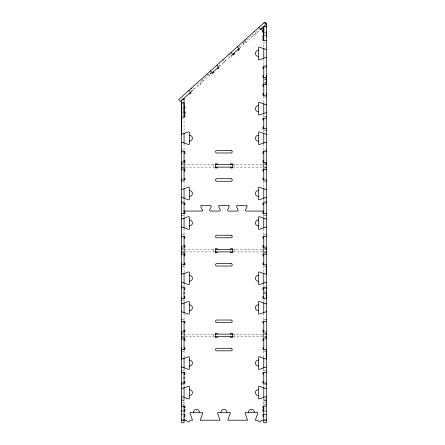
<?xml version="1.0" encoding="UTF-8"?>
<svg xmlns="http://www.w3.org/2000/svg" width="445" height="445" viewBox="0 0 445 445"><rect width="100%" height="100%" fill="white"/><g stroke="black" fill="none" stroke-linecap="round" stroke-linejoin="round"><path stroke-width="0.33" stroke-dasharray="2.23 1.67" d="M201.307 80.923L206.725 76.05M206.897 75.895L207.231 75.594M207.448 75.4L207.67 75.088M243.849 42.625L250.262 36.846M191.094 91.831L211.603 73.369M219.424 66.327L232.04 54.969M239.705 48.066L259.863 29.915M232.551 55.647L231.367 56.71L229.948 55.136M264.714 32.162L265.353 32.162M264.714 35.7L265.353 35.7M265.036 42.342L263.763 42.342L263.763 47.893M263.763 65.243L265.353 65.243M264.714 78.949L265.353 78.949M264.714 79.232L265.353 79.232M264.714 79.8L265.353 79.8M264.714 82.342L265.353 82.342M264.714 82.909L265.353 82.909M264.714 83.187L265.353 83.187M263.763 96.899L265.353 96.899M182.161 103.59L184.063 103.59M182.161 107.829L182.795 107.829M182.372 108.469L183.006 108.469M182.372 112.001L183.006 112.001M182.161 112.635L182.795 112.635M263.763 116.468L265.353 116.468M182.161 118.682L184.063 118.682L184.063 132.31M263.763 130.457L265.353 130.457M182.478 150.026L184.063 150.026M263.763 150.026L265.353 150.026M182.161 161.685L182.795 161.685M182.478 162.319L182.951 162.319M182.478 163.732L182.951 163.732M264.714 163.732L265.353 163.732M182.478 164.016L182.951 164.016M264.714 164.016L265.353 164.016M181.521 164.583L182.951 164.583M184.063 164.583L215.436 164.583M232.39 164.583L263.763 164.583M264.714 164.583L266.305 164.583M181.521 167.125L215.436 167.125M232.39 167.125L263.073 167.125M264.714 167.125L266.305 167.125M182.478 167.693L182.951 167.693M264.714 167.693L265.353 167.693M182.478 167.976L182.951 167.976M264.714 167.976L265.353 167.976M182.478 169.389L182.951 169.389M182.161 170.023L182.795 170.023M182.478 181.682L184.063 181.682M263.763 181.682L265.353 181.682M182.478 201.251L184.063 201.251M263.763 201.251L265.353 201.251M182.478 215.241L184.063 215.241M263.763 215.241L265.353 215.241M182.478 234.81L184.063 234.81M263.763 234.81L265.353 234.81M182.161 246.469L182.795 246.469M182.478 247.103L182.951 247.103M182.478 248.521L182.951 248.521M264.714 248.521L265.353 248.521M182.478 248.799L182.951 248.799M264.714 248.799L265.353 248.799M181.521 249.367L182.951 249.367M184.063 249.367L215.436 249.367M232.39 249.367L263.763 249.367M264.714 249.367L266.305 249.367M181.521 251.909L214.868 251.909M232.958 251.909L263.073 251.909M264.714 251.909L266.305 251.909M182.478 252.476L182.951 252.476M264.714 252.476L265.353 252.476M182.478 252.76L182.951 252.76M264.714 252.76L265.353 252.76M182.478 254.173L182.951 254.173M182.161 254.807L182.795 254.807M182.478 266.466L184.063 266.466M263.763 266.466L265.353 266.466M182.478 286.035L184.063 286.035M263.763 286.035L265.036 286.035M264.714 288.822L265.353 288.822M264.714 291.887L265.353 291.887M182.478 300.025L184.063 300.025M265.036 300.025L263.763 300.025L263.763 302.049M182.478 319.593L184.063 319.593M263.763 319.593L265.353 319.593M182.161 331.252L182.795 331.252M182.478 331.892L182.951 331.892M264.714 331.892L265.353 331.892M182.478 333.305L182.951 333.305M264.714 333.305L265.353 333.305M182.478 333.583L182.951 333.583M264.714 333.583L265.353 333.583M181.521 334.151L182.951 334.151M184.063 334.151L215.436 334.151M232.39 334.151L263.763 334.151M264.714 334.151L266.305 334.151M181.521 336.693L214.868 336.693M232.958 336.693L263.073 336.693M264.714 336.693L266.305 336.693M182.478 337.26L182.951 337.26M264.714 337.26L265.353 337.26M182.478 337.544L182.951 337.544M264.714 337.544L265.353 337.544M182.478 338.957L182.951 338.957M264.714 338.957L265.353 338.957M182.161 339.591L182.795 339.591M182.478 351.25L184.063 351.25M263.763 351.25L265.353 351.25M182.478 370.819L184.063 370.819M263.763 370.819L265.353 370.819M182.478 384.808L184.063 384.808M263.763 384.808L265.353 384.808M182.478 399.009L184.063 399.009M263.763 399.009L265.353 399.009M182.478 400.422L184.063 400.422M263.763 400.422L265.353 400.422M182.478 400.706L184.063 400.706M263.763 400.706L265.353 400.706M182.478 402.119L184.063 402.119M263.763 402.119L265.353 402.119M182.478 404.383L184.063 404.383M263.763 404.383L265.353 404.383M182.161 410.385L182.795 410.385M182.372 411.024L183.006 411.024M264.714 411.024L265.353 411.024M182.372 414.556L183.006 414.556M264.825 414.556L265.248 414.556M182.478 414.657L182.951 414.657M264.714 414.657L265.353 414.657M182.478 419.357L182.951 419.357M264.714 419.357L265.353 419.357M261.393 26.455L261.788 26.772M243.12 42.854L243.971 43.794M200.578 81.151L201.641 82.336M258.545 29.387L259.396 30.332M256.415 31.311L257.266 32.251M255.152 32.446L256.57 34.02L255.313 35.155L254.746 34.521M253.633 35.522L252.782 34.577L253.422 35.288M250.98 36.201L251.859 37.119M244.683 41.018L245.985 42.408M242.481 42.142L244.183 44.033M238.982 46.146L240.261 47.565M230.588 54.563L231.439 55.508M228.691 56.27L229.542 57.216M224.909 59.675L225.76 60.62M223.935 61.126L225.07 62.383L223.807 63.518L223.24 62.89M218.94 65.048L219.791 65.993M210.118 72.991L210.969 73.937M202.564 79.794L203.443 80.712M200.556 83.31L201.123 83.944L199.866 85.078L198.448 83.504M197.185 84.639L198.036 85.579M193.408 88.038L194.259 88.983M192.429 89.49L193.564 90.752L192.307 91.887L191.739 91.253M190.983 90.224L191.834 91.169M263.763 58.996L263.763 65.665M263.763 96.259L263.763 102.967M263.763 114.443L263.763 117.419M263.763 129.606L263.763 132.482M263.763 143.952L263.763 150.772M263.763 180.831L263.763 187.757M263.763 199.227L263.763 201.885M263.763 214.713L263.763 217.266M263.763 228.736L263.763 235.344M263.763 265.932L263.763 272.54M263.763 284.01L263.763 287.164M263.763 313.525L263.763 320.445M263.763 351.038L263.763 357.324M263.763 368.794L263.763 371.564M263.763 384.385L263.763 386.583M263.763 398.125L263.763 405.545M262.917 164.583L262.917 167.125M262.917 249.367L262.917 251.909M262.917 334.151L262.917 336.693M234.087 164.583L234.087 167.125M234.087 249.367L234.087 251.909M234.087 334.151L234.087 336.693M213.739 164.583L213.739 167.125M213.739 249.367L213.739 251.909M213.739 334.151L213.739 336.693M184.914 164.583L184.914 167.125M184.914 249.367L184.914 251.909M184.914 334.151L184.914 336.693M184.063 143.896L184.063 150.772M184.063 180.831L184.063 187.757M184.063 199.227L184.063 201.885M184.063 214.713L184.063 217.266M184.063 228.736L184.063 235.344M184.063 265.932L184.063 272.54M184.063 284.01L184.063 286.992M184.063 299.285L184.063 302.049M184.063 313.525L184.063 320.445M184.063 351.038L184.063 357.324M184.063 368.794L184.063 371.564M184.063 384.385L184.063 386.583M184.063 398.125L184.063 405.545M210.669 73.353L210.246 72.88L211.091 73.826L210.669 73.353M209.317 75.422L208.466 74.476L209.295 75.45"/><path stroke-width="0.67" d="M181.521 111.784L181.838 112.001M181.521 347.784L181.521 359.121A0.846 0.846 0 0 0 181.766 359.082L188.585 356.695A0.846 0.846 0 0 1 189.436 357.541L189.436 368.566A0.846 0.846 0 0 1 188.585 369.411L181.766 367.025A0.846 0.846 0 0 0 181.521 366.992M181.521 263.001L181.521 274.337A0.846 0.846 0 0 0 181.766 274.298L188.585 271.912A0.846 0.846 0 0 1 189.436 272.757L189.436 283.782A0.846 0.846 0 0 1 188.585 284.628L181.766 282.241A0.846 0.846 0 0 0 181.521 282.208M181.521 253.728L181.521 254.835M181.521 246.441L181.521 247.548M181.521 264.108L181.521 178.217M181.521 168.944L181.521 170.051M181.521 161.657L181.521 162.764M181.521 382.45L181.521 383.112L184.914 383.112L184.914 381.415L184.063 381.415M184.063 406.641L184.063 422.75L181.521 422.75L181.521 264.769L184.914 264.769L184.914 263.073L184.063 263.073M181.521 338.511L181.521 339.618M181.521 331.225L181.521 332.332M181.521 297.666L181.521 298.328L184.914 298.328L184.914 296.631L184.063 296.631M184.063 167.62L184.063 170.051M184.063 160.556L184.063 162.764M184.063 98.161L184.063 106.772L184.914 106.772L184.914 108.469L184.063 108.691M184.063 420.208L184.063 419.324M184.063 383.323L184.063 372.198M184.063 377.154L184.063 378.478M184.063 337.188L184.063 339.618M184.063 330.123L184.063 332.332M184.063 298.328L184.063 287.731M184.063 292.371L184.063 293.694M184.063 252.404L184.063 254.835M184.063 245.412L184.914 245.412L184.914 247.103L184.063 247.103L184.063 245.34M184.063 210.897L184.063 213.861M184.063 116.985L184.063 102.745L181.521 102.745L181.521 134.284A0.846 0.846 0 0 0 181.766 134.251L188.585 131.865A0.846 0.846 0 0 1 189.436 132.71L189.436 143.735A0.846 0.846 0 0 1 188.585 144.581L181.766 142.194A0.846 0.846 0 0 0 181.521 142.155M184.063 383.112L184.063 382.45M181.521 116.985L184.914 116.985L184.914 115.288L184.063 115.288L184.063 113.698L184.914 113.698L184.914 112.001L184.063 112.001M263.763 35.7L263.763 32.162M262.917 32.129L262.917 30.432L263.763 30.471L263.763 26.405L266.305 26.405L266.305 422.75L263.763 422.75L263.763 406.074M266.305 128.099L266.305 128.761L262.917 128.761L262.917 127.064L263.763 127.064M266.305 82.397L266.305 83.276M266.305 80.628L266.305 81.513M266.305 78.86L266.305 79.744M266.305 410.963L265.832 411.024M266.305 382.45L266.305 383.112L262.917 383.112L262.917 381.415L263.763 381.415M266.305 93.433L266.305 95.202L262.917 95.202L262.917 93.506L263.763 93.506M263.763 75.839L262.917 75.839L262.917 77.536L266.305 77.536L266.305 75.772M181.521 108.691L181.521 108.408M181.521 162.264L181.838 162.319M181.521 247.047L181.838 247.103M181.521 331.831L181.838 331.892M181.521 411.447L181.521 410.963M184.063 162.264L184.914 162.319L184.914 160.628L184.063 160.628M184.063 331.831L184.914 331.892L184.914 330.196L184.063 330.196M184.063 411.447L184.063 410.963M266.305 32.162L265.826 32.162M228.546 205.434L228.802 205.523A0.846 0.846 0 0 1 229.108 205.818L229.242 206.219A0.846 0.846 0 0 1 229.197 206.536L227.584 209.957A0.846 0.846 0 0 0 227.54 210.168L227.668 210.68A0.846 0.846 0 0 0 228.385 211.075L237.346 211.075A0.846 0.846 0 0 0 238.131 209.907L236.573 206.63A0.846 0.846 0 0 1 237.341 205.418L246.402 205.429A0.846 0.846 0 0 1 247.131 206.107L247.131 206.436A0.846 0.846 0 0 1 247.064 206.63L245.523 209.862A0.846 0.846 0 0 0 246.135 211.058L263.763 211.075M228.391 205.418L219.435 205.418A0.846 0.846 0 0 0 218.651 206.586L220.208 209.862A0.846 0.846 0 0 1 219.652 211.047L210.379 211.064A0.846 0.846 0 0 1 210.073 210.969L209.829 210.763A0.846 0.846 0 0 1 209.717 210.585L209.639 210.274A0.846 0.846 0 0 1 209.717 209.862L211.319 206.436A0.846 0.846 0 0 0 210.646 205.434L201.529 205.418A0.846 0.846 0 0 0 200.767 206.63L202.303 209.862A0.846 0.846 0 0 1 201.591 211.069L184.063 211.075M190.577 92.304L180.397 101.466L178.695 99.574L264.575 22.25L266.277 24.141L260.57 29.275M211.898 73.102L218.69 66.984M232.535 54.524L239.149 48.566M263.763 22.968L266.305 22.968L266.305 27.251M263.763 30.188L262.917 30.188L262.917 32.162L264.185 32.129M262.917 30.432L263.763 30.432M264.185 35.661L262.917 35.7L262.917 37.391M265.826 35.7L266.305 35.728M262.917 37.358L263.763 37.391M263.763 38.949L262.917 38.949L262.917 40.645L266.305 40.645M265.832 65.243L266.305 65.243M266.305 66.939L262.917 66.939L262.917 68.636L263.763 68.636M265.832 78.949L266.305 78.949M265.832 79.232L266.305 79.232M265.832 79.8L266.305 79.8M265.832 82.342L266.305 82.342M265.832 82.909L266.305 82.909M265.832 83.187L266.305 83.187M263.763 86.297L262.917 86.297L262.917 84.6L266.305 84.661M265.832 96.899L266.305 96.899M182.161 99.307L184.063 99.307M181.521 108.469L181.838 108.469M265.832 116.468L266.305 116.468M263.763 119.861L262.917 119.861L262.917 118.164L266.305 118.164L266.305 118.826M265.832 130.457L266.305 130.457M181.521 150.026L181.838 150.026M265.832 150.026L266.305 150.026M266.305 151.723L262.917 151.723L262.917 153.419L263.763 153.419M184.063 153.419L184.914 153.419L184.914 151.723L181.521 151.723L181.521 152.385M263.763 160.628L262.917 160.628L262.917 162.319L266.305 162.319M181.521 163.732L181.838 163.732M265.832 163.732L266.305 163.732M181.521 164.016L181.838 164.016M265.832 164.016L266.305 164.016M181.521 164.583L181.838 164.583M215.436 164.583L232.39 164.583M265.832 164.583L266.305 164.583M181.521 167.125L181.838 167.125M215.436 167.125L232.39 167.125M265.832 167.125L266.305 167.125M181.521 167.693L181.838 167.693M265.832 167.693L266.305 167.693M181.521 167.976L181.838 167.976M265.832 167.976L266.305 167.976M181.838 169.389L181.521 169.445M266.305 169.389L262.917 169.389L262.917 171.08L263.763 171.08M184.063 171.08L184.914 171.08L184.914 169.389L184.063 169.445M184.063 178.289L184.914 178.289L184.914 179.986L181.521 179.986M263.763 178.289L262.917 178.289L262.917 179.986L266.305 179.986M181.521 181.682L181.838 181.682M265.832 181.682L266.305 181.682M181.521 201.251L181.838 201.251M265.832 201.251L266.305 201.251M181.521 202.948L184.914 202.948L184.914 204.644L184.063 204.644M266.305 202.948L262.917 202.948L262.917 204.644L263.763 204.644M263.763 211.848L262.917 211.848L262.917 213.544L266.305 213.544M181.521 213.544L184.914 213.544L184.914 211.848L184.063 211.848L184.063 202.736M181.521 215.241L181.838 215.241M265.832 215.241L266.305 215.241M181.521 234.81L181.838 234.81M265.832 234.81L266.305 234.81M266.305 236.506L262.917 236.506L262.917 238.203L263.763 238.203M184.063 238.203L184.914 238.203L184.914 236.506L181.521 236.506L181.521 237.168M263.763 245.412L262.917 245.412L262.917 247.103L266.305 247.103M181.521 248.521L181.838 248.521M265.832 248.521L266.305 248.521M181.521 248.799L181.838 248.799M265.832 248.799L266.305 248.799M181.521 249.367L181.838 249.367M215.436 249.367L232.39 249.367M265.832 249.367L266.305 249.367M181.521 251.909L181.838 251.909M215.436 251.909L232.39 251.909M265.832 251.909L266.305 251.909M181.521 252.476L181.838 252.476M265.832 252.476L266.305 252.476M181.521 252.76L181.838 252.76M265.832 252.76L266.305 252.76M181.838 254.173L181.521 254.229M266.305 254.173L262.917 254.173L262.917 255.864L263.763 255.864M184.063 255.864L184.914 255.864L184.914 254.173L184.063 254.229M263.763 263.073L262.917 263.073L262.917 264.769L266.305 264.769L266.305 274.337A0.846 0.846 0 0 1 266.065 274.298L259.24 271.912A0.846 0.846 0 0 0 258.395 272.757L258.395 283.782A0.846 0.846 0 0 0 259.24 284.628L266.065 282.241A0.846 0.846 0 0 1 266.305 282.208M181.521 266.466L181.838 266.466M265.832 266.466L266.305 266.466M181.521 286.035L181.838 286.035M266.305 287.731L262.917 287.731L262.917 289.428L263.763 289.428M263.763 288.822L264.08 288.822M265.832 288.822L266.305 288.822M184.063 289.428L184.914 289.428L184.914 287.731L181.521 287.731L181.521 288.393M265.832 291.887L266.305 291.887M263.763 293.032L266.305 293.032L266.305 298.328L262.917 298.328L262.917 296.631L263.763 296.631M181.521 300.025L181.838 300.025M181.521 319.593L181.838 319.593M265.832 319.593L266.305 319.593M266.305 321.29L262.917 321.29L262.917 322.987L263.763 322.987M184.063 322.987L184.914 322.987L184.914 321.29L181.521 321.29L181.521 321.952M263.763 330.196L262.917 330.196L262.917 331.892L264.08 331.892M265.832 331.892L266.305 331.892M181.521 333.305L181.838 333.305M265.832 333.305L266.305 333.305M181.521 333.583L181.838 333.583M265.832 333.583L266.305 333.583M181.521 334.151L181.838 334.151M215.436 334.151L232.39 334.151M265.832 334.151L266.305 334.151M181.521 336.693L181.838 336.693M215.436 336.693L232.39 336.693M265.832 336.693L266.305 336.693M181.521 337.26L181.838 337.26M265.832 337.26L266.305 337.26M181.521 337.544L181.838 337.544M265.832 337.544L266.305 337.544M181.838 338.957L181.521 339.012M264.08 338.957L262.917 338.957L262.917 340.653L263.763 340.653M265.832 338.957L266.305 338.957M184.063 340.653L184.914 340.653L184.914 338.957L184.063 339.012M184.063 347.857L184.914 347.857L184.914 349.553L181.521 349.553M263.763 347.857L262.917 347.857L262.917 349.553L266.305 349.553L266.305 359.121A0.846 0.846 0 0 1 266.065 359.082L259.24 356.695A0.846 0.846 0 0 0 258.395 357.541L258.395 368.566A0.846 0.846 0 0 0 259.24 369.411L266.065 367.025A0.846 0.846 0 0 1 266.305 366.992M181.521 351.25L181.838 351.25M265.832 351.25L266.305 351.25M181.521 370.819L181.838 370.819M265.832 370.819L266.305 370.819M266.305 372.515L262.917 372.515L262.917 374.212L263.763 374.212M184.063 374.212L184.914 374.212L184.914 372.515L181.521 372.515L181.521 373.177M181.521 384.808L181.838 384.808M265.832 384.808L266.305 384.808M181.521 399.009L181.838 399.009M265.832 399.009L266.305 399.009M181.521 400.422L181.838 400.422M265.832 400.422L266.305 400.422M181.521 400.706L181.838 400.706M265.832 400.706L266.305 400.706M181.521 402.119L181.838 402.119M265.832 402.119L266.305 402.119M181.521 404.383L181.838 404.383M265.832 404.383L266.305 404.383M266.305 406.074L262.917 406.074L262.917 407.77L263.763 407.77L263.763 409.328L262.917 409.328L262.917 411.024L264.185 411.024M184.063 407.77L184.914 407.77L184.914 406.074L181.521 406.074L181.521 406.958M184.063 409.328L184.914 409.328L184.914 411.024L184.058 411.024M181.521 411.024L181.838 411.024M184.058 414.556L184.914 414.556L184.914 416.247L184.063 416.247M264.185 414.556L262.917 414.556L262.917 416.247L263.763 416.247M265.882 414.556L266.305 414.556M181.521 414.657L181.838 414.657M263.763 414.657L264.08 414.657M265.832 414.657L266.305 414.657M181.521 419.357L181.838 419.357M265.832 419.357L266.305 419.357M181.521 420.208L185.854 420.208A0.846 0.846 0 0 1 186.655 420.77A1.697 1.697 0 0 0 189.848 420.77A0.846 0.846 0 0 1 190.649 420.208L192.44 420.208A0.846 0.846 0 0 0 192.401 419.963L190.015 413.144A0.846 0.846 0 0 1 190.861 412.293L201.885 412.293A0.846 0.846 0 0 1 202.731 413.144L200.345 419.963A0.846 0.846 0 0 0 200.311 420.208L219.98 420.208A0.846 0.846 0 0 0 219.941 419.963L217.555 413.144A0.846 0.846 0 0 1 218.4 412.293L229.425 412.293A0.846 0.846 0 0 1 230.271 413.144L227.885 419.963A0.846 0.846 0 0 0 227.851 420.208L247.52 420.208A0.846 0.846 0 0 0 247.481 419.963L245.095 413.144A0.846 0.846 0 0 1 245.946 412.293L256.965 412.293A0.846 0.846 0 0 1 257.811 413.144L255.424 419.963A0.846 0.846 0 0 0 255.391 420.208L257.177 420.208A0.846 0.846 0 0 1 257.978 420.77A1.697 1.697 0 0 0 261.176 420.77A0.846 0.846 0 0 1 261.977 420.208L266.305 420.208M261.916 28.063L262.483 28.697L261.226 29.826L258.957 27.306M254.301 31.5L254.585 31.812M245 39.872L245.373 40.289M237.296 46.808L239.566 49.328L238.309 50.463L237.741 49.834M233.959 53.239L234.526 53.867L233.269 55.002L230.999 52.482M229.097 54.19L229.381 54.507M222.8 59.864L223.223 60.336M216.832 65.237L219.101 67.757L217.839 68.892L217.271 68.263M213.494 71.667L214.062 72.296L212.799 73.431L210.53 70.911M206.869 74.204L207.136 74.499M191.294 88.232L191.578 88.544M188.875 90.413L191.144 92.933L189.882 94.067L189.314 93.433M184.063 372.515L184.063 373.177M266.305 31.567L266.305 36.295M263.763 26.405L263.763 40.645M263.763 48.588L263.763 58.301M263.763 66.516L263.763 95.414M263.763 103.646L263.763 113.77M263.763 118.164L263.763 128.866M263.763 133.155L263.763 143.279M263.763 151.511L263.763 179.986M263.763 188.43L263.763 198.553M263.763 202.736L263.763 213.861M263.763 217.939L263.763 228.062M263.763 236.084L263.763 264.981M263.763 273.213L263.763 283.337M263.763 287.731L263.763 298.328M263.763 302.722L263.763 312.846M263.763 321.079L263.763 349.976M263.763 357.997L263.763 368.121M263.763 372.198L263.763 383.323M263.763 387.473L263.763 397.235M230.699 164.583L230.699 163.732L232.39 163.732L232.39 167.976L230.699 167.976L230.699 167.125M230.699 249.367L230.699 248.521L232.39 248.521L232.39 252.76L230.699 252.76L230.699 251.909M230.699 334.151L230.699 333.305L232.39 333.305L232.39 337.544L230.699 337.544L230.699 336.693M217.132 164.583L217.132 163.732L215.436 163.732L215.436 167.976L217.132 167.976L217.132 167.125M217.132 249.367L217.132 248.521L215.436 248.521L215.436 252.76L217.132 252.76L217.132 251.909M217.132 334.151L217.132 333.305L215.436 333.305L215.436 337.544L217.132 337.544L217.132 336.693M184.914 112.001L184.914 113.698M184.063 107.84L184.063 112.624M184.063 132.988L184.063 143.212M184.063 151.511L184.063 179.986M184.063 188.43L184.063 198.553M184.063 217.939L184.063 228.062M184.063 236.084L184.063 264.981M184.063 273.213L184.063 283.337M184.063 302.722L184.063 312.846M184.063 321.079L184.063 349.976M184.063 357.997L184.063 368.121M184.063 387.473L184.063 397.235M181.521 99.919L181.521 179.324M266.305 303.857A0.846 0.846 0 0 1 266.065 303.818L259.24 301.432A0.846 0.846 0 0 0 258.395 302.277L258.395 313.302A0.846 0.846 0 0 0 259.24 314.148L266.065 311.761A0.846 0.846 0 0 1 266.305 311.728M181.521 311.728A0.846 0.846 0 0 1 181.766 311.761L188.585 314.148A0.846 0.846 0 0 0 189.436 313.302L189.436 302.277A0.846 0.846 0 0 0 188.585 301.432L181.766 303.818A0.846 0.846 0 0 1 181.521 303.857M189.436 304.825A2.965 2.965 0 0 1 192.401 307.79A2.965 2.965 0 0 1 189.436 310.76M189.436 275.305A2.965 2.965 0 0 1 192.401 278.27A2.965 2.965 0 0 1 189.436 281.24M258.395 310.76A2.965 2.965 0 0 1 255.424 307.79A2.965 2.965 0 0 1 258.395 304.825M181.521 226.939A0.846 0.846 0 0 1 181.766 226.978L188.585 229.364A0.846 0.846 0 0 0 189.436 228.519L189.436 217.494A0.846 0.846 0 0 0 188.585 216.648L181.766 219.035A0.846 0.846 0 0 1 181.521 219.073M189.436 220.041A2.965 2.965 0 0 1 192.401 223.006A2.965 2.965 0 0 1 189.436 225.971M266.305 219.073A0.846 0.846 0 0 1 266.065 219.035L259.24 216.648A0.846 0.846 0 0 0 258.395 217.494L258.395 228.519A0.846 0.846 0 0 0 259.24 229.364L266.065 226.978A0.846 0.846 0 0 1 266.305 226.939M266.305 388.641A0.846 0.846 0 0 1 266.065 388.602L259.24 386.216A0.846 0.846 0 0 0 258.395 387.061L258.395 398.086A0.846 0.846 0 0 0 259.24 398.931L266.065 396.545A0.846 0.846 0 0 1 266.305 396.512M181.521 396.512A0.846 0.846 0 0 1 181.766 396.545L188.585 398.931A0.846 0.846 0 0 0 189.436 398.086L189.436 387.061A0.846 0.846 0 0 0 188.585 386.216L181.766 388.602A0.846 0.846 0 0 1 181.521 388.641M189.436 389.609A2.965 2.965 0 0 1 192.401 392.573A2.965 2.965 0 0 1 189.436 395.544M189.436 360.088A2.965 2.965 0 0 1 192.401 363.053A2.965 2.965 0 0 1 189.436 366.024M266.305 49.501A0.851 0.851 0 0 1 266.065 49.467L259.24 47.081A0.846 0.846 0 0 0 258.395 47.926L258.395 58.951A0.846 0.846 0 0 0 259.24 59.797L266.065 57.411A0.846 0.846 0 0 1 266.305 57.372M189.436 135.252A2.965 2.965 0 0 1 192.401 138.223A2.965 2.965 0 0 1 189.436 141.187M266.305 142.155A0.846 0.846 0 0 0 266.065 142.194L259.24 144.581A0.846 0.846 0 0 1 258.395 143.735L258.395 132.71A0.846 0.846 0 0 1 259.24 131.865L266.065 134.251A0.851 0.851 0 0 0 266.305 134.284M266.305 112.635A0.846 0.846 0 0 0 266.065 112.674L259.24 115.06A0.846 0.846 0 0 1 258.395 114.215L258.395 103.19A0.846 0.846 0 0 1 259.24 102.344L266.065 104.731A0.846 0.846 0 0 0 266.305 104.764M181.521 189.553A0.846 0.846 0 0 0 181.766 189.514L188.585 187.128A0.846 0.846 0 0 1 189.436 187.974L189.436 198.998A0.846 0.846 0 0 1 188.585 199.844L181.766 197.458A0.846 0.846 0 0 0 181.521 197.424M266.305 189.553A0.846 0.846 0 0 1 266.065 189.514L259.24 187.128A0.846 0.846 0 0 0 258.395 187.974L258.395 198.998A0.846 0.846 0 0 0 259.24 199.844L266.065 197.458A0.846 0.846 0 0 1 266.305 197.424M189.436 190.521A2.965 2.965 0 0 1 192.401 193.486A2.965 2.965 0 0 1 189.436 196.456M202.28 210.635A0.829 0.829 0 0 1 202.158 210.802M258.395 225.971A2.965 2.965 0 0 1 255.424 223.006A2.965 2.965 0 0 1 258.395 220.041M258.395 281.24A2.965 2.965 0 0 1 255.424 278.27A2.965 2.965 0 0 1 258.395 275.305M258.395 395.544A2.965 2.965 0 0 1 255.424 392.573A2.965 2.965 0 0 1 258.395 389.609M258.395 366.024A2.965 2.965 0 0 1 255.424 363.053A2.965 2.965 0 0 1 258.395 360.088M193.408 412.293A2.965 2.965 0 0 1 196.373 409.328A2.965 2.965 0 0 1 199.343 412.293M220.948 412.293A2.965 2.965 0 0 1 223.913 409.328A2.965 2.965 0 0 1 226.883 412.293M248.488 412.293A2.965 2.965 0 0 1 251.453 409.328A2.965 2.965 0 0 1 254.423 412.293M258.395 141.187A2.965 2.965 0 0 1 255.424 138.223A2.965 2.965 0 0 1 258.395 135.252M258.395 111.667A2.965 2.965 0 0 1 255.424 108.702A2.965 2.965 0 0 1 258.395 105.732M258.395 56.404A2.965 2.965 0 0 1 255.424 53.439A2.965 2.965 0 0 1 258.395 50.469M258.395 196.456A2.965 2.965 0 0 1 255.424 193.486A2.965 2.965 0 0 1 258.395 190.521M230.977 150.449L216.849 150.449A1.274 1.274 0 0 0 215.575 151.723A1.274 1.274 0 0 0 216.849 152.997L230.977 152.997A1.274 1.274 0 0 0 232.251 151.723A1.274 1.274 0 0 0 230.977 150.449M230.977 178.712L216.849 178.712A1.274 1.274 0 0 0 215.575 179.986A1.274 1.274 0 0 0 216.849 181.254L230.977 181.254A1.274 1.274 0 0 0 232.251 179.986A1.274 1.274 0 0 0 230.977 178.712M230.977 235.238L216.849 235.238A1.274 1.274 0 0 0 215.575 236.506A1.274 1.274 0 0 0 216.849 237.78L230.977 237.78A1.274 1.274 0 0 0 232.251 236.506A1.274 1.274 0 0 0 230.977 235.238M230.977 263.496L216.849 263.496A1.274 1.274 0 0 0 215.575 264.769A1.274 1.274 0 0 0 216.849 266.043L230.977 266.043A1.274 1.274 0 0 0 232.251 264.769A1.274 1.274 0 0 0 230.977 263.496M230.977 320.022L216.849 320.022A1.274 1.274 0 0 0 215.575 321.29A1.274 1.274 0 0 0 216.849 322.564L230.977 322.564A1.274 1.274 0 0 0 232.251 321.29A1.274 1.274 0 0 0 230.977 320.022M230.977 348.279L216.849 348.279A1.274 1.274 0 0 0 215.575 349.553A1.274 1.274 0 0 0 216.849 350.827L230.977 350.827A1.274 1.274 0 0 0 232.251 349.553A1.274 1.274 0 0 0 230.977 348.279M184.063 406.958L184.063 406.074L184.063 406.958"/></g></svg>
